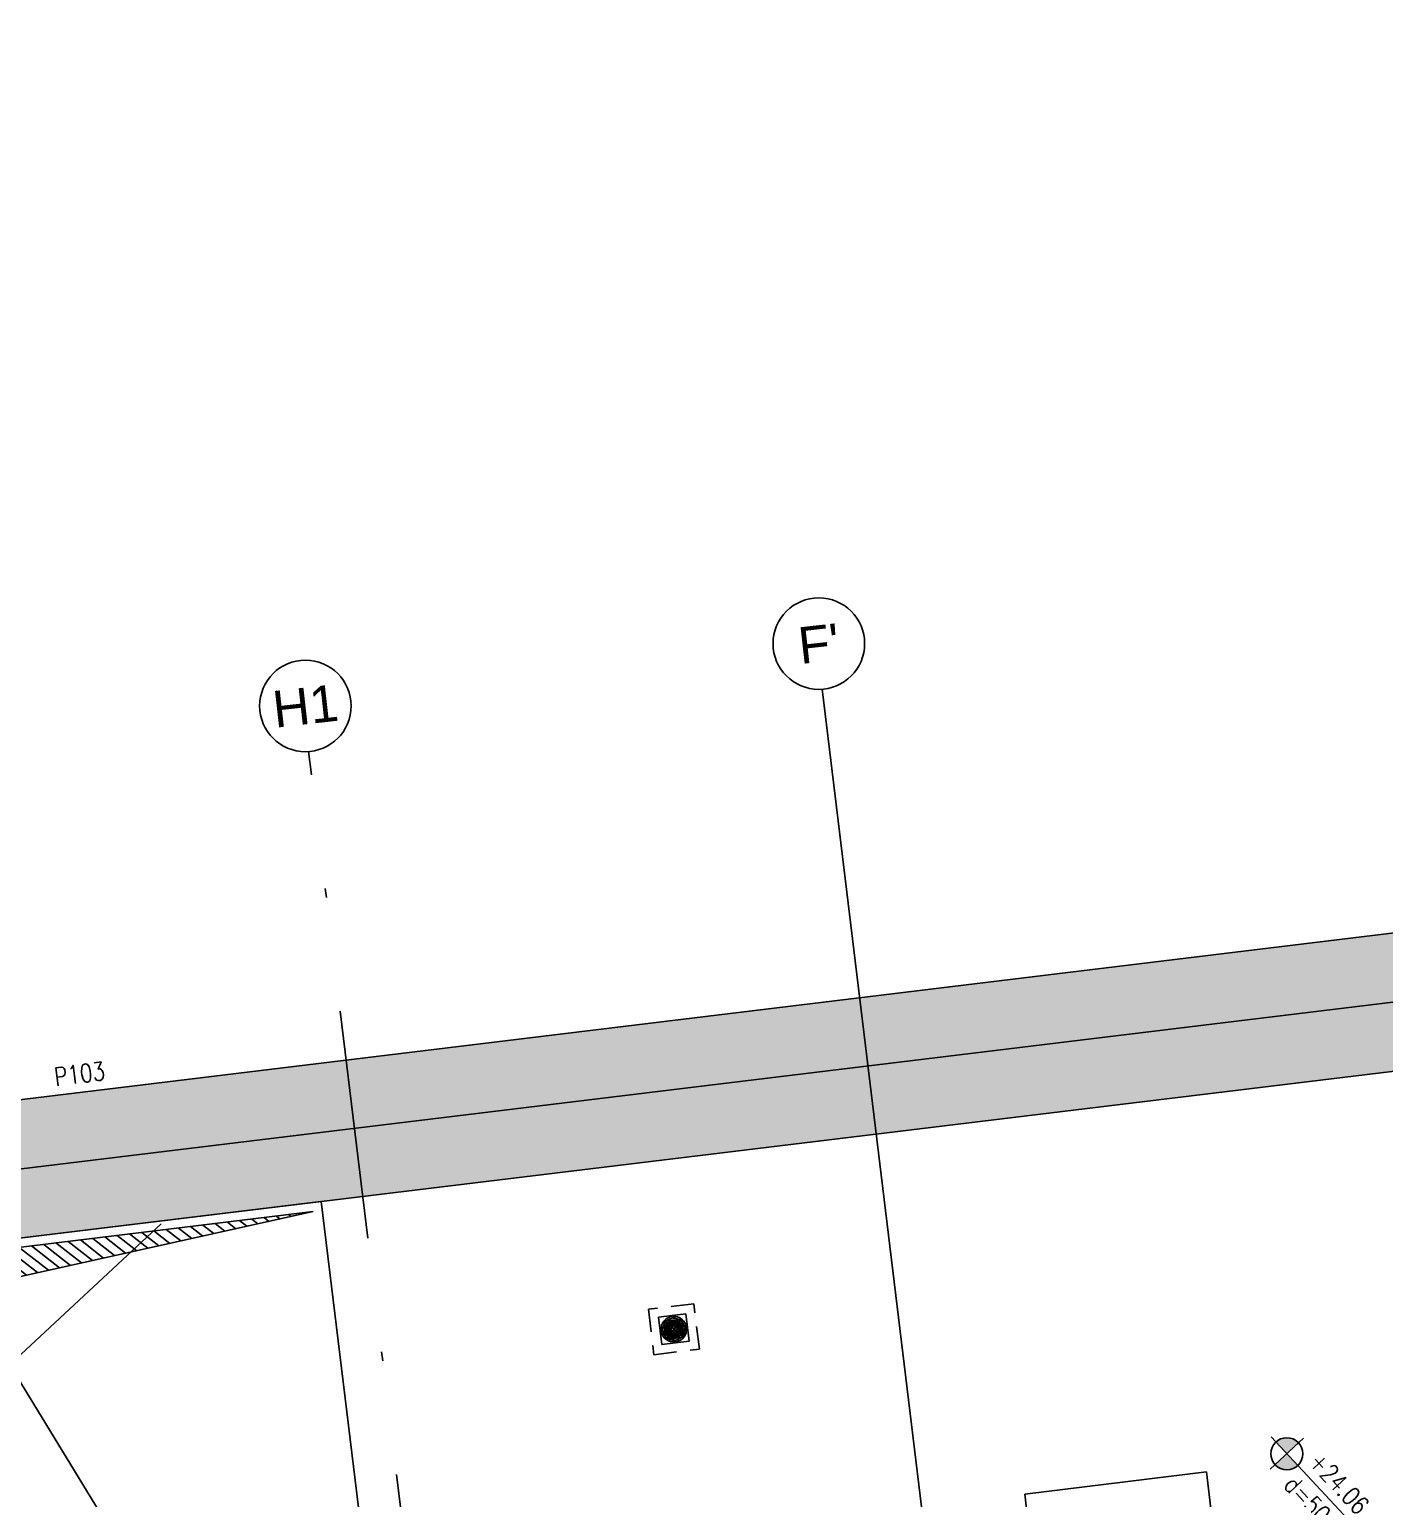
# Model space of a CAD drawing. Header units: millimetres. Extents: x 400392 to 401374, y 4543900 to 4544115.
# Drawn here: x 400436.59 to 400451.4, y 4544090.6 to 4544106.65 of the extents above; entities that cross this region are included whole.
import ezdxf
from ezdxf.enums import TextEntityAlignment as Align

# ---------------------------------------------------------------- set-up
doc = ezdxf.new("R2010")
doc.units = ezdxf.units.MM
for name, pattern in [('AKS', [3, 2.5, -0.25, 0, -0.25]), ('CIZGI', [0.4, 0.25, -0.15]), ('CONTINU', [0]), ('DASHDOT2', [0.5, 0.25, -0.125, 0, -0.125])]:
    doc.linetypes.add(name, pattern=pattern)
doc.layers.add('A-DETL-GENF', color=92, linetype='Continuous', lineweight=9)
for name, color, linetype in [('aks prota', 2, 'AKS'), ('boşluk prota', 2, 'Continuous'), ('boşluk taraması prota', 252, 'Continuous'), ('caks prota', 4, 'Continuous'), ('kiriş prota', 6, 'Continuous'), ('kolon tarama prota', 252, 'Continuous'), ('not çizgisi prota', 4, 'Continuous'), ('perde prota', 1, 'Continuous'), ('PRT-AL-TUNEL_EKSENI', 14, 'DASHDOT2'), ('PRT-MI-a_fit_drainage', 10, 'Continuous'), ('st-s_level (kot)', 6, 'Continuous'), ('st-s_levelmark (kot işareti)', 4, 'Continuous'), ('st_s_ölçü', 4, 'Continuous'), ('taks prota', 7, 'Continuous'), ('tperde prota', 6, 'Continuous')]:
    doc.layers.add(name, color=color, linetype=linetype)
doc.styles.add('OLCU', font='romanstw.shx')
doc.styles.add('TAKS', font='Arial Unicode.ttf')
doc.styles.add('tkolon', font='romanstw.shx')
doc.dimstyles.new('1-50', dxfattribs={"dimtxt": 10, "dimasz": 4, "dimexe": 4, "dimexo": 8, "dimgap": 4, "dimtad": 1, "dimdec": 1, "dimrnd": 0.05, "dimzin": 9, "dimdsep": 46, "dimtxsty": 'OLCU', "dimblk1": 'OBLIQUE', "dimblk2": 'OBLIQUE', "dimsah": 1, "dimcen": 2, "dimdle": 4, "dimclrd": 4, "dimclre": 4, "dimclrt": 3, "dimadec": 1, "dimazin": 0, "dimtfac": 1, "dimtdec": 1, "dimtix": 1, "dimtmove": 2, "dimatfit": 3, "dimldrblk": 'OBLIQUE', "dimfxl": 1, "dimtvp": 1, "dimtolj": 1, "dimtzin": 1, "dimarcsym": 0})

# ---------------------------------------------------------------- blocks, each defined once
blk = doc.blocks.new('+24.06 mekanik')
at = {"layer": 'kolon tarama prota', "color": 253}
for p, q in [((6882.664332598561, 151281.5959660305), (6882.664332598561, 151281.5959660305)), ((6882.664332598561, 151281.5959660305), (6882.664332598561, 149281.5959660305)), ((6882.664332598561, 149281.5959660305), (6882.664332598561, 151281.5959660305)), ((6882.664332598561, 151281.5959660305), (8882.66433259856, 151281.5959660305)), ((8882.66433259856, 151281.5959660305), (6882.664332598561, 151281.5959660305)), ((6882.664332598561, 149281.5959660305), (6882.664332598561, 149281.5959660305)), ((8882.66433259856, 149281.5959660305), (6882.664332598561, 149281.5959660305)), ((8882.66433259856, 149281.5959660305), (6882.664332598561, 149281.5959660305)), ((4482.545723094916, 145844.6140125441), (4482.545722773863, 145544.6140125441)), ((4782.545723094916, 145844.614012223), (4482.545723094916, 145844.6140125441)), ((4482.545723094916, 145844.6140125441), (4782.545723094916, 145844.614012223)), ((4482.545722773863, 145544.6140125441), (4482.545723094916, 145844.6140125441)), ((4482.545723094916, 145844.6140125441), (4482.545723094916, 145844.6140125441)), ((4627.545723084118, 145834.5246981852), (4627.545723062699, 145814.5098004717)), ((4627.545723062699, 145814.5098004717), (4627.545723084118, 145834.5246981852)), ((4627.545723084118, 145834.5246981852), (4627.545723084118, 145834.5246981852)), ((4627.5457230627, 145814.5098004717), (4627.5457230627, 145814.5098004717)), ((4627.545723035915, 145789.482342194), (4627.545723014474, 145769.4471601244)), ((4627.545723014474, 145769.4471601244), (4627.545723035915, 145789.482342194)), ((4627.545723035915, 145789.482342194), (4627.545723035915, 145789.482342194)), ((4627.545723014475, 145769.4471601244), (4627.545723014475, 145769.4471601244)), ((4637.545723062698, 145814.509800461), (4637.545723084118, 145834.5246981746)), ((4637.545723084118, 145834.5246981746), (4637.545723062698, 145814.509800461)), ((4637.545723084117, 145834.5246981746), (4637.545723084117, 145834.5246981746)), ((4637.545723062698, 145814.509800461), (4637.545723062698, 145814.509800461)), ((4637.545723014473, 145769.4471601137), (4637.545723035914, 145789.4823421833)), ((4637.545723035914, 145789.4823421833), (4637.545723014473, 145769.4471601137)), ((4637.545723035914, 145789.4823421833), (4637.545723035914, 145789.4823421833)), ((4637.545723014473, 145769.4471601137), (4637.545723014473, 145769.4471601137)), ((4782.545722773863, 145544.614012223), (4782.545723094916, 145844.614012223)), ((4782.545723094916, 145844.614012223), (4782.545722773863, 145544.614012223)), ((4782.545723094916, 145844.614012223), (4782.545723094916, 145844.614012223)), ((4512.649934856922, 145699.6140125119), (4492.635037143408, 145699.6140125333)), ((4492.635037143408, 145699.6140125333), (4512.649934856922, 145699.6140125119)), ((4492.635037143408, 145699.6140125333), (4492.635037143408, 145699.6140125333)), ((4492.635037132706, 145689.6140125333), (4512.64993484622, 145689.6140125119)), ((4512.64993484622, 145689.6140125119), (4492.635037132706, 145689.6140125333)), ((4492.635037132706, 145689.6140125333), (4492.635037132706, 145689.6140125333)), ((4512.649934856922, 145699.6140125119), (4512.649934856922, 145699.6140125119)), ((4512.64993484622, 145689.6140125119), (4512.64993484622, 145689.6140125119)), ((4557.712575204261, 145699.6140124637), (4537.677393134689, 145699.6140124851)), ((4537.677393134689, 145699.6140124851), (4557.712575204261, 145699.6140124637)), ((4537.677393134689, 145699.6140124851), (4537.677393134689, 145699.6140124851)), ((4537.677393123987, 145689.6140124851), (4557.712575193559, 145689.6140124637)), ((4557.712575193559, 145689.6140124637), (4537.677393123987, 145689.6140124851)), ((4537.677393123987, 145689.6140124851), (4537.677393123987, 145689.6140124851)), ((4557.712575204261, 145699.6140124637), (4557.712575204261, 145699.6140124637)), ((4557.712575193559, 145689.6140124637), (4557.712575193559, 145689.6140124637)), ((4602.965324024242, 145699.6140124152), (4582.796351084409, 145699.6140124368)), ((4582.796351084409, 145699.6140124368), (4602.965324024242, 145699.6140124152)), ((4582.796351084409, 145699.6140124368), (4582.796351084409, 145699.6140124368)), ((4582.796351073707, 145689.6140124368), (4602.96532401354, 145689.6140124152)), ((4602.96532401354, 145689.6140124152), (4582.796351073707, 145689.6140124368)), ((4582.796351073707, 145689.6140124368), (4582.796351073707, 145689.6140124368)), ((4602.965324024242, 145699.6140124152), (4602.965324024242, 145699.6140124152)), ((4602.96532401354, 145689.6140124152), (4602.96532401354, 145689.6140124152)), ((4627.54572298763, 145744.3633842442), (4627.545722966046, 145724.1944113044)), ((4627.545722966046, 145724.1944113044), (4627.54572298763, 145744.3633842442)), ((4627.54572298763, 145744.3633842442), (4627.54572298763, 145744.3633842442)), ((4627.545722966046, 145724.1944113044), (4627.545722966046, 145724.1944113044)), ((4627.545722902733, 145665.0336134734), (4627.545722881149, 145644.8646405336)), ((4627.545722881149, 145644.8646405336), (4627.545722902733, 145665.0336134734)), ((4627.545722902733, 145665.0336134734), (4627.545722902733, 145665.0336134734)), ((4627.545722881149, 145644.8646405336), (4627.545722881149, 145644.8646405336)), ((4627.545722854305, 145619.7808646534), (4627.545722832864, 145599.7456825839)), ((4627.545722832864, 145599.7456825839), (4627.545722854305, 145619.7808646534)), ((4627.545722854305, 145619.7808646534), (4627.545722854305, 145619.7808646534)), ((4637.545722966045, 145724.1944112937), (4637.545722987629, 145744.3633842336)), ((4637.545722987629, 145744.3633842336), (4637.545722966045, 145724.1944112937)), ((4637.545722987629, 145744.3633842336), (4637.545722987629, 145744.3633842336)), ((4637.545722966045, 145724.1944112937), (4637.545722966045, 145724.1944112937)), ((4637.545722881148, 145644.8646405229), (4637.545722902732, 145665.0336134627)), ((4637.545722902732, 145665.0336134627), (4637.545722881148, 145644.8646405229)), ((4637.545722902732, 145665.0336134627), (4637.545722902732, 145665.0336134627)), ((4637.545722881148, 145644.8646405229), (4637.545722881148, 145644.8646405229)), ((4637.545722832863, 145599.7456825731), (4637.545722854305, 145619.7808646427)), ((4637.545722854305, 145619.7808646427), (4637.545722832863, 145599.7456825731)), ((4637.545722854305, 145619.7808646427), (4637.545722854305, 145619.7808646427)), ((4682.295094795071, 145699.6140123303), (4662.126121855238, 145699.6140123519)), ((4662.126121855238, 145699.6140123519), (4682.295094795071, 145699.6140123303)), ((4662.126121855238, 145699.6140123519), (4662.126121855238, 145699.6140123519)), ((4662.126121844536, 145689.6140123519), (4682.295094784369, 145689.6140123303)), ((4682.295094784369, 145689.6140123303), (4662.126121844536, 145689.6140123519)), ((4662.126121844536, 145689.6140123519), (4662.126121844536, 145689.6140123519)), ((4682.295094795071, 145699.6140123303), (4682.295094795071, 145699.6140123303)), ((4682.295094784369, 145689.6140123303), (4682.295094784369, 145689.6140123303)), ((4727.414052744792, 145699.6140122821), (4707.378870675219, 145699.6140123035)), ((4707.378870675219, 145699.6140123035), (4727.414052744792, 145699.6140122821)), ((4707.378870675219, 145699.6140123035), (4707.378870675219, 145699.6140123035)), ((4707.378870664517, 145689.6140123035), (4727.41405273409, 145689.6140122821)), ((4727.41405273409, 145689.6140122821), (4707.378870664517, 145689.6140123035)), ((4707.378870664517, 145689.6140123035), (4707.378870664517, 145689.6140123035)), ((4727.414052744792, 145699.6140122821), (4727.414052744792, 145699.6140122821)), ((4727.41405273409, 145689.6140122821), (4727.41405273409, 145689.6140122821)), ((4772.456408736072, 145699.6140122338), (4752.441511022558, 145699.6140122552)), ((4752.441511022558, 145699.6140122552), (4772.456408736072, 145699.6140122338)), ((4752.441511022558, 145699.6140122552), (4752.441511022558, 145699.6140122552)), ((4752.441511011856, 145689.6140122552), (4772.45640872537, 145689.6140122338)), ((4772.45640872537, 145689.6140122338), (4752.441511011856, 145689.6140122552)), ((4752.441511011856, 145689.6140122552), (4752.441511011856, 145689.6140122552)), ((4772.456408736072, 145699.6140122338), (4772.456408736072, 145699.6140122338)), ((4772.456408725371, 145689.6140122338), (4772.456408725371, 145689.6140122338)), ((4482.545722773863, 145544.6140125441), (4782.545722773863, 145544.614012223)), ((4782.545722773863, 145544.614012223), (4482.545722773863, 145544.6140125441)), ((4482.545722773863, 145544.6140125441), (4482.545722773863, 145544.6140125441)), ((4627.545722832865, 145599.7456825839), (4627.545722832865, 145599.7456825839)), ((4627.54572280608, 145574.7182243061), (4627.545722784661, 145554.7033265926)), ((4627.545722784661, 145554.7033265926), (4627.54572280608, 145574.7182243061)), ((4627.54572280608, 145574.7182243061), (4627.54572280608, 145574.7182243061)), ((4627.545722784663, 145554.7033265926), (4627.545722784663, 145554.7033265926)), ((4637.545722832863, 145599.7456825731), (4637.545722832863, 145599.7456825731)), ((4637.545722784661, 145554.7033265819), (4637.54572280608, 145574.7182242954)), ((4637.54572280608, 145574.7182242954), (4637.545722784661, 145554.7033265819)), ((4637.54572280608, 145574.7182242954), (4637.54572280608, 145574.7182242954)), ((4637.545722784661, 145554.7033265819), (4637.545722784661, 145554.7033265819)), ((4782.545722773863, 145544.614012223), (4782.545722773863, 145544.614012223))]:
    blk.add_line(p, q, dxfattribs=at)
for centre, radius, start, end in [((4632.545722934389, 145694.6140123836), 140, 92.0467130363628, 177.9532868408285), ((4632.545722934389, 145694.6140123836), 140, 92.0467130363628, 177.9532868408285), ((4632.545722934389, 145694.6140123836), 120, 92.38801540195979, 177.6119844755355), ((4632.545722934389, 145694.6140123836), 120, 92.38801540195979, 177.6119844755355), ((4632.545722934389, 145694.6140123836), 100.0000000000001, 359.9999999383015, 179.9999999383015), ((4632.545722934389, 145694.6140123836), 100.0000000000001, 359.9999999383015, 179.9999999383015), ((4632.545722934389, 145694.6140123836), 95, 93.01696124851395, 176.9830386292785), ((4632.545722934389, 145694.6140123836), 95.00000000000001, 93.01696124851395, 176.9830386292785), ((4632.545722934389, 145694.6140123836), 90.00000000000009, 359.9999999383015, 179.9999999383015), ((4632.545722934389, 145694.6140123836), 90.00000000000009, 359.9999999383015, 179.9999999383015), ((4632.545722934389, 145694.6140123836), 74.99999999999999, 93.82255366799976, 176.1774462097779), ((4632.545722934389, 145694.6140123836), 75.00000000000001, 93.82255366799976, 176.1774462097779), ((4632.545722934389, 145694.6140123836), 140, 2.04671303569698, 87.95328684102557), ((4632.545722934389, 145694.6140123836), 140, 2.04671303569698, 87.95328684102557), ((4632.545722934389, 145694.6140123836), 120, 2.388015402627938, 87.61198447542708), ((4632.545722934389, 145694.6140123836), 120, 2.388015402627938, 87.61198447542708), ((4632.545722934389, 145694.6140123836), 95, 3.016961248820679, 86.98303862884575), ((4632.545722934389, 145694.6140123836), 95.00000000000003, 3.016961248820679, 86.98303862884575), ((4632.545722934389, 145694.6140123836), 75, 3.822553668218047, 86.17744620936182), ((4632.545722934389, 145694.6140123836), 74.99999999999999, 3.822553668218047, 86.17744620936182), ((4632.545722934389, 145694.6140123836), 140, 182.046713035697, 267.9532868410255), ((4632.545722934389, 145694.6140123836), 140, 182.046713035697, 267.9532868410255), ((4632.545722934389, 145694.6140123836), 120, 182.388015402628, 267.6119844754271), ((4632.545722934389, 145694.6140123836), 120, 182.388015402628, 267.6119844754271), ((4632.545722934389, 145694.6140123836), 100, 179.9999999383015, 359.9999999383015), ((4632.545722934389, 145694.6140123836), 100, 179.9999999383015, 359.9999999383015), ((4632.545722934389, 145694.6140123836), 94.99999999999999, 183.0169612488207, 266.9830386288457), ((4632.545722934389, 145694.6140123836), 94.99999999999999, 183.0169612488207, 266.9830386288457), ((4632.545722934389, 145694.6140123836), 90.00000000000007, 179.9999999383015, 359.9999999383015), ((4632.545722934389, 145694.6140123836), 90.00000000000007, 179.9999999383015, 359.9999999383015), ((4632.545722934389, 145694.6140123836), 75.00000000000001, 183.822553668218, 266.1774462093618), ((4632.545722934389, 145694.6140123836), 74.99999999999997, 183.822553668218, 266.1774462093618), ((4632.545722934389, 145694.6140123836), 58.99999999999909, 0, 180), ((4632.545722934389, 145694.6140123836), 58.99999999999545, 180, 0), ((4632.545722934389, 145694.6140123836), 50.00000000000004, 359.9999999383015, 179.9999999383015), ((4632.545722934389, 145694.6140123836), 50.00000000000004, 359.9999999383015, 179.9999999383015), ((4632.545722934389, 145694.6140123836), 50.00000000000002, 179.9999999383015, 359.9999999383015), ((4632.545722934389, 145694.6140123836), 50.00000000000002, 179.9999999383015, 359.9999999383015), ((4632.545722934389, 145694.6140123836), 49.99999999999999, 95.7391704159771, 174.2608294620576), ((4632.545722934389, 145694.6140123836), 49.99999999999999, 95.7391704159771, 174.2608294620576), ((4632.545722934389, 145694.6140123836), 49.99999999999999, 185.7391704155985, 264.2608294614772), ((4632.545722934389, 145694.6140123836), 50, 185.7391704155985, 264.2608294614772), ((4632.545722934389, 145694.6140123836), 29.99999999999999, 99.59406816544129, 170.4059317111519), ((4632.545722934389, 145694.6140123836), 30.00000000000001, 99.59406816544129, 170.4059317111519), ((4632.545722934389, 145694.6140123836), 30, 189.5940681654167, 260.4059317116896), ((4632.545722934389, 145694.6140123836), 29.99999999999999, 189.5940681654167, 260.4059317116896), ((4632.545722934389, 145665.1140123835), 29.50000000000182, 90, 269.999999999982), ((4632.545722934389, 145724.1140123836), 29.50000000000315, 269.9999999999926, 89.99999999998587), ((4632.545722934389, 145694.6140123836), 49.99999999999997, 5.739170415598514, 84.26082946147714), ((4632.545722934389, 145694.6140123836), 50.00000000000001, 5.739170415598514, 84.26082946147714), ((4632.545722934389, 145694.6140123836), 30.00000000000001, 9.594068165416694, 80.4059317116896), ((4632.545722934389, 145694.6140123836), 29.99999999999999, 9.594068165416694, 80.4059317116896), ((4632.545722934389, 145694.6140123836), 120, 272.3880154019598, 357.6119844755356), ((4632.545722934389, 145694.6140123836), 140, 272.0467130363628, 357.9532868408284), ((4632.545722934389, 145694.6140123836), 49.99999999999999, 275.7391704159771, 354.2608294620576), ((4632.545722934389, 145694.6140123836), 29.99999999999998, 279.5940681654413, 350.4059317111519), ((4632.545722934389, 145694.6140123836), 95, 273.0169612485139, 356.9830386292784), ((4632.545722934389, 145694.6140123836), 74.99999999999999, 273.8225536679998, 356.1774462097779), ((4632.545722934389, 145694.6140123836), 140, 272.0467130363628, 357.9532868408284), ((4632.545722934389, 145694.6140123836), 120, 272.3880154019598, 357.6119844755356), ((4632.545722934389, 145694.6140123836), 30, 279.5940681654413, 350.4059317111519), ((4632.545722934389, 145694.6140123836), 49.99999999999999, 275.7391704159771, 354.2608294620576), ((4632.545722934389, 145694.6140123836), 75, 273.8225536679998, 356.1774462097779), ((4632.545722934389, 145694.6140123836), 94.99999999999997, 273.0169612485139, 356.9830386292784)]:
    blk.add_arc(centre, radius, start, end, dxfattribs=at)
blk = doc.blocks.new('_Oblique')
at = {"layer": 'st_s_ölçü', "lineweight": -2}
blk.add_line((-0.5, -0.5), (0.5, 0.5), dxfattribs=at)
blk = doc.blocks.new('YER SUZGECI_20x20')
at = {"color": 2}
blk.add_lwpolyline([(-20, 0), (0, 0), (0, 20), (-20, 20)], close=True, dxfattribs=at)
for points in [[(0, 20), (-20, 0)], [(-20, 20), (0, 0)]]:
    blk.add_lwpolyline(points, dxfattribs=at)
blk.add_circle((-10, 10), 7, dxfattribs=at)
blk = doc.blocks.new('PLAN_KOT')
at = {"layer": 'st-s_levelmark (kot işareti)'}
h = blk.add_hatch(color=256, dxfattribs=at)
h.paths.add_polyline_path([(0, 17.5, 0.4142135623730951), (-17.5, 0), (0, 0)])
h.paths.add_polyline_path([(17.5, 0), (0, 0), (0, -17.5, 0.4142135623730951)])
for p, q in [((0, 25), (0, -25)), ((105, 0), (-25, 0))]:
    blk.add_line(p, q, dxfattribs=at)
blk.add_circle((0, 0), 17.5, dxfattribs=at)
at = {"layer": 'st-s_level (kot)', "color": 6, "style": 'OLCU', "width": 0.8}
for tag, p in [('KOT', (22.6700442370493, 9.780006943954504)), ('DÖŞEME_KALINLIĞI', (22.6700442370493, -27.62999305603444))]:
    blk.add_attdef(tag, p, '', height=20, dxfattribs=at)

msp = doc.modelspace()

# ---------------------------------------------------------------- hatches: boundary and pattern name
at = {"layer": 'boşluk taraması prota', "ltscale": 2}
h = msp.add_hatch(dxfattribs=at)
h.set_pattern_fill('ANSI31', color=256, scale=0.03, angle=-83.07600604111329, style=0)
h.set_pattern_definition([(321.9239939588867, (399942.0926322984, 4544740.687747188), (0.05874127254576235, 0.07498016670896689), [])])
h.paths.add_polyline_path([(400439.6946546137, 4544093.732274136), (400435.4112851867, 4544092.784614258), (400435.4373567472, 4544089.861413005), (400435.0359869706, 4544093.16654842)])
at = {"layer": 'kolon tarama prota'}
h = msp.add_hatch(color=256, dxfattribs=at)
h.dxf.hatch_style = 1
h.paths.add_polyline_path([(400477.1315568574, 4544099.890275298), (400459.5606490038, 4544097.756495444), (400459.5124274949, 4544098.153580276), (400458.7182619944, 4544098.057137764), (400458.7664834475, 4544097.660053389), (400453.1080525783, 4544096.972903591), (400453.0598314893, 4544097.369983062), (400452.2656660443, 4544097.273540094), (400452.3138870229, 4544096.876461536), (400434.7429687753, 4544094.74268042), (400434.9237976288, 4544093.253620003), (400475.8233252931, 4544098.220386026), (400483.3804365937, 4544035.990298833), (400485.118386575, 4544034.121611849), (400484.8107421547, 4544036.654952744)])

# ---------------------------------------------------------------- linework, layer by layer
at = {"layer": 'aks prota', "ltscale": 10}
for p, q in [((400454.2144428613, 4544025.648611085), (400445.253322605, 4544099.440205881)), ((400432.8479693122, 4544093.757045073), (400479.2073851731, 4544099.386850227)), ((400411.4352294453, 4544068.860590929), (400438.0340885469, 4544093.598541744))]:
    msp.add_line(p, q, dxfattribs=at)
at = {"layer": 'boşluk prota', "ltscale": 0.05}
msp.add_lwpolyline([(400439.6946546137, 4544093.732274136), (400435.4112851867, 4544092.784614258), (400435.4373567472, 4544089.861413005), (400435.0359869706, 4544093.16654842)], close=True, dxfattribs=at)
at = {"layer": 'caks prota', "ltscale": 0.05}
for centre in [(400445.2176514664, 4544099.938931828), (400439.6088572289, 4544099.257809814)]:
    msp.add_circle(centre, 0.5, dxfattribs=at)
at = {"layer": 'kiriş prota'}
msp.add_lwpolyline([(400439.7819443895, 4544093.843623526), (400440.2642780775, 4544089.872373232), (400435.406985302, 4544089.282294147), (400434.9246516135, 4544093.253544441), (400439.7773659793, 4544093.843067732)], dxfattribs=at)
at = {"layer": 'perde prota'}
msp.add_lwpolyline([(400452.3138870229, 4544096.876461536), (400434.7429687753, 4544094.74268042), (400434.9237976288, 4544093.253620003), (400475.8233252931, 4544098.220386026), (400483.3804365937, 4544035.990298833), (400485.118386575, 4544034.121611849), (400477.1315568574, 4544099.890275298), (400459.5606490038, 4544097.756495444), (400459.5124274949, 4544098.153580276), (400458.7182619944, 4544098.057137764), (400458.7664834475, 4544097.660053389), (400453.1080525783, 4544096.972903591), (400453.0598314893, 4544097.369983062), (400452.2656660443, 4544097.273540094)], close=True, dxfattribs=at)
at = {"layer": 'PRT-AL-TUNEL_EKSENI', "ltscale": 10}
msp.add_line((400447.6681645978, 4544032.687332056), (400439.6445283676, 4544098.759083867), dxfattribs=at)
at = {"layer": 'PRT-MI-a_fit_drainage', "color": 2, "linetype": 'CIZGI'}
msp.add_lwpolyline([(400443.8522870559, 4544092.726274818), (400443.355941175, 4544092.665936055), (400443.4162799395, 4544092.169590173), (400443.9126258204, 4544092.229928939)], close=True, dxfattribs=at)

# ---------------------------------------------------------------- block references
at = {"layer": 'A-DETL-GENF', "xscale": 0.001, "yscale": 0.001, "zscale": 0.001, "rotation": 276.9239939588385}
msp.add_blockref('+24.06 mekanik', (400298.4437628733, 4544079.482834451), dxfattribs=at)
at = {"layer": 'PRT-MI-a_fit_drainage', "color": 2, "xscale": 0.01, "yscale": 0.01, "zscale": 0.01, "rotation": 186.93120627628}
msp.add_blockref('YER SUZGECI_20x20', (400443.5229465715, 4544092.535133921), dxfattribs=at)
at = {"layer": 'st-s_level (kot)', "linetype": 'CONTINU', "ltscale": 0.1, "xscale": 0.01, "yscale": 0.01, "zscale": 0.01, "rotation": 312.9239939588403}
msp.add_blockref('PLAN_KOT', (400450.3307799846, 4544091.087166433), dxfattribs=at).add_auto_attribs({'KOT': '+24.06', 'DÖŞEME_KALINLIĞI': 'd=50'})

# ---------------------------------------------------------------- texts
at = {"layer": 'taks prota', "style": 'TAKS'}
for s, p in [("F'", (400445.2176514664, 4544099.938931828)), ('H1', (400439.6088572289, 4544099.257809814))]:
    msp.add_text(s, height=0.4, rotation=6.429161453439578, dxfattribs=at).set_placement(p, align=Align.MIDDLE_CENTER)
at = {"layer": 'tperde prota', "style": 'tkolon', "width": 0.8}
msp.add_text('P103', height=0.2, rotation=7.393285209181323, dxfattribs=at).set_placement((400436.8670043447, 4544095.202085476), align=Align.MIDDLE_LEFT)

# ---------------------------------------------------------------- leaders
at = {"layer": 'not çizgisi prota'}
msp.add_leader([(400434.8749875934, 4544094.522782281), (400435.1152036767, 4544095.515690299), (400434.135625198, 4544096.568957408)], dimstyle='1-50', override={"dimasz": 12, "dimgap": 4, "dimtad": 0}, dxfattribs=at)

doc.saveas('drawing.dxf')
